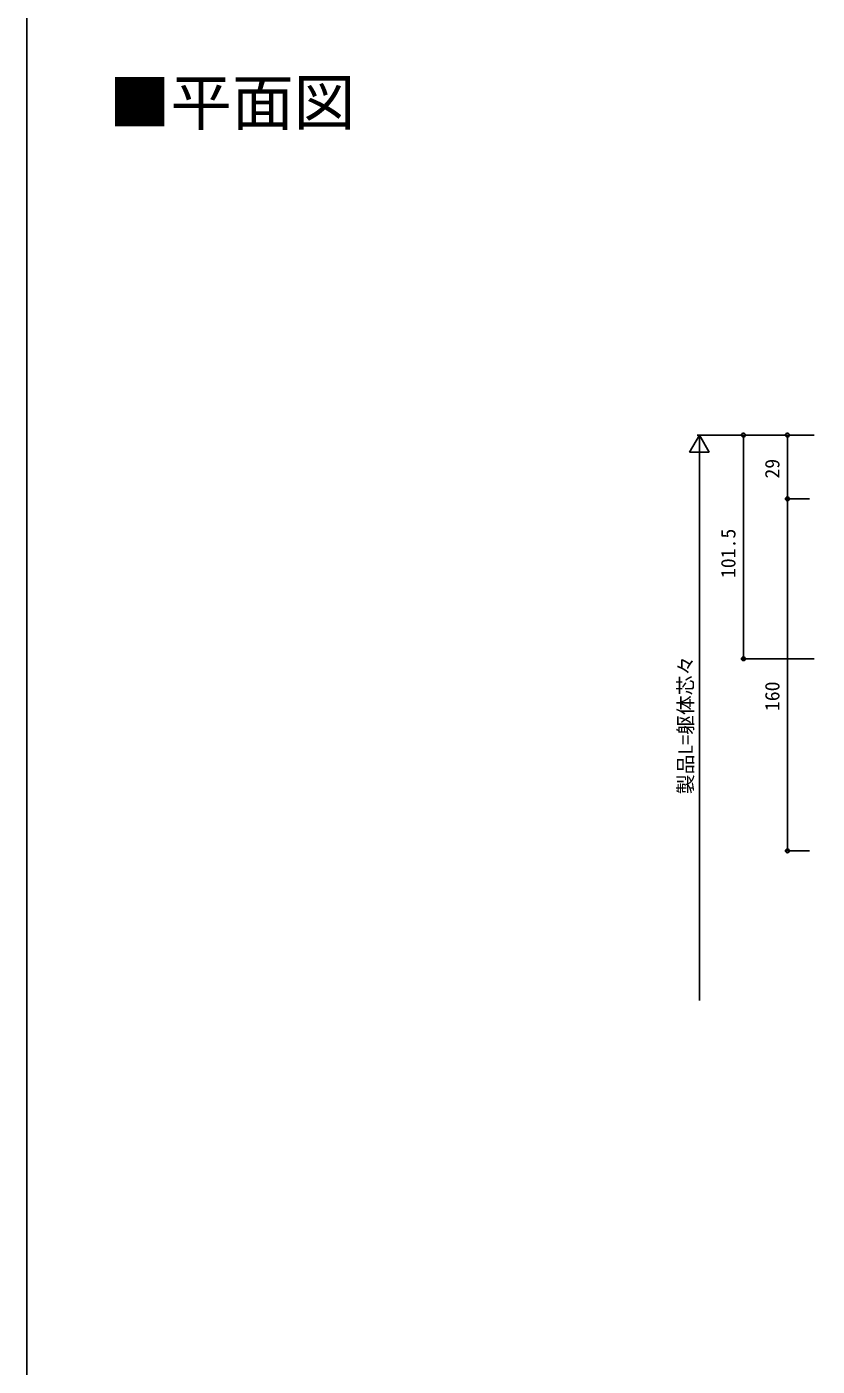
# Model space of a CAD drawing. Units: millimetres, scale not verified. Extents: x -693 to 693, y -1120 to 1121.
# Drawn here: x -693 to -334, y -477 to 132 of the extents above; entities that cross this region are included whole.
import ezdxf
from ezdxf.enums import TextEntityAlignment as Align

# ---------------------------------------------------------------- set-up
doc = ezdxf.new("R2010")
doc.units = ezdxf.units.MM
doc.header["$LTSCALE"] = 6
for name, color, linetype in [('0-1_USER1', 3, 'Continuous'), ('0-6_YKK_D', 6, 'Continuous'), ('0-7_YKK_ZWAK', 7, 'Continuous')]:
    doc.layers.add(name, color=color, linetype=linetype)
doc.styles.add('ＭＳ ゴシック', font='')
doc.styles.get('ＭＳ ゴシック').set_extended_font_data('MS Gothic')

msp = doc.modelspace()

# ---------------------------------------------------------------- linework, layer by layer
at = {"layer": '0-6_YKK_D'}
for p, q in [((-387.346, -53.899), (-391.846, -61.693)), ((-335.212, -53.899), (-388.346, -53.899)), ((-387.346, -53.899), (-382.846, -61.693)), ((-387.346, -53.899), (-387.346, -69.487)), ((-335.212, -53.899), (-368.346, -53.899)), ((-367.346, -53.899), (-367.346, -155.577)), ((-337.343, -53.899), (-348.346, -53.899)), ((-347.346, -53.899), (-347.346, -82.899)), ((-391.846, -61.693), (-382.846, -61.693)), ((-387.346, -62.899), (-387.346, -310.899)), ((-337.343, -82.899), (-348.346, -82.899)), ((-337.343, -82.899), (-348.346, -82.899)), ((-347.346, -82.899), (-347.346, -242.9)), ((-335.212, -155.577), (-368.346, -155.577)), ((-337.343, -242.9), (-348.346, -242.9))]:
    msp.add_line(p, q, dxfattribs=at)
for centre in [(-367.346, -53.899), (-347.346, -53.899), (-347.346, -82.899), (-347.346, -82.899), (-367.346, -155.577), (-347.346, -242.9)]:
    msp.add_circle(centre, 0.85, dxfattribs=at)
at = {"layer": '0-7_YKK_ZWAK'}
msp.add_lwpolyline([(693, -1120), (-693, -1120), (-693, 1064)], dxfattribs=at)

# ---------------------------------------------------------------- texts
at = {"layer": '0-1_USER1', "style": 'ＭＳ ゴシック'}
msp.add_text('■平面図 ', height=20.53, dxfattribs=at).set_placement((-655.755, 80.866), align=Align.BOTTOM_LEFT)
at = {"layer": '0-6_YKK_D', "style": 'ＭＳ ゴシック'}
for s, p in [('29', (-348.946, -73.679)), ('101.5', (-368.946, -118.898)), ('製品L=躯体芯々', (-388.346, -217.139)), ('160', (-348.946, -179.355))]:
    msp.add_text(s, height=6.598, rotation=90, dxfattribs=at).set_placement(p, align=Align.BOTTOM_LEFT)

doc.saveas('drawing.dxf')
